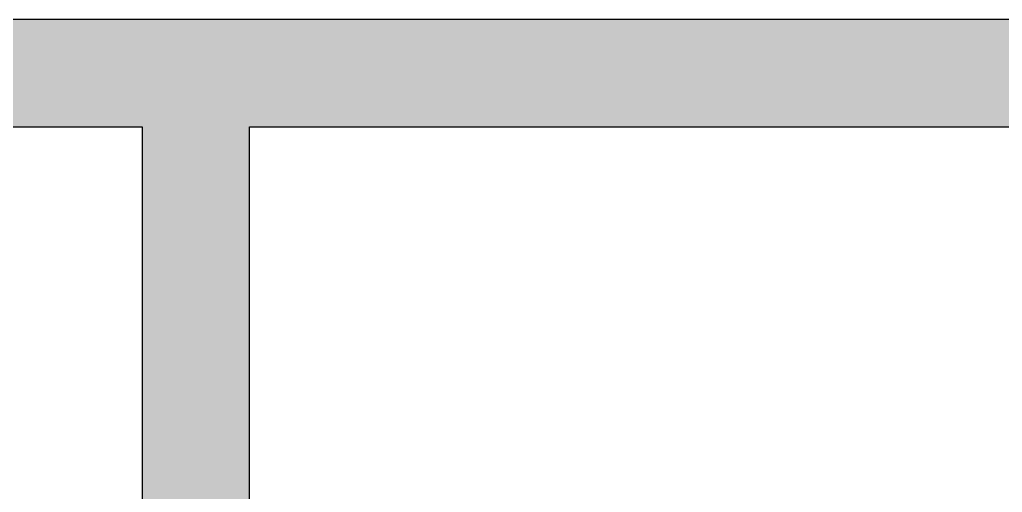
# Model space of a CAD drawing. Header units: millimetres. Extents: x 79795 to 317870, y -36033 to 97293.
# Drawn here: x 219908 to 220842, y 13158 to 13607 of the extents above; entities that cross this region are included whole.
import ezdxf

# ---------------------------------------------------------------- set-up
doc = ezdxf.new("R2010")
doc.units = ezdxf.units.MM
doc.header["$MEASUREMENT"] = 0
doc.layers.add('CSM-STL-XX-ZZ-M3-A-XXXX-00001_detached _19_04_21__rvt-1-Level 4$0$A-WALL-PATT', color=7, linetype='CONTINUOUS', lineweight=9)
doc.layers.add('CSM-STL-XX-ZZ-M3-A-XXXX-00001_detached _19_04_21__rvt-1-Level 4$0$I-WALL', color=7, linetype='CONTINUOUS', lineweight=9)

msp = doc.modelspace()

# ---------------------------------------------------------------- hatches: boundary and pattern name
at = {"layer": 'CSM-STL-XX-ZZ-M3-A-XXXX-00001_detached _19_04_21__rvt-1-Level 4$0$A-WALL-PATT'}
h = msp.add_hatch(color=256, dxfattribs=at)
h.paths.add_polyline_path([(220126.83, 13505.33), (220126.83, 13607.33), (218554.33, 13607.33), (218554.33, 13505.33), (220024.83, 13505.33)], flags=0)
h.paths.add_polyline_path([(207730.33, 13505.33), (209444.33, 13505.33), (209444.33, 13607.33), (207730.33, 13607.33)], flags=0)
h.paths.add_polyline_path([(206720.33, 13505.33), (206720.33, 13607.33), (206602.83, 13607.33), (206602.83, 13505.33)], flags=0)
h.paths.add_polyline_path([(217544.33, 13505.33), (217544.33, 13607.33), (215854.33, 13607.33), (215854.33, 13505.33), (217426.83, 13505.33)], flags=0)
h.paths.add_polyline_path([(214844.33, 13505.33), (214844.33, 13607.33), (213154.33, 13607.33), (213154.33, 13505.33), (214726.83, 13505.33)], flags=0)
h.paths.add_polyline_path([(210454.33, 13505.33), (212144.33, 13505.33), (212144.33, 13607.33), (210454.33, 13607.33)], flags=0)
h = msp.add_hatch(color=256, dxfattribs=at)
h.paths.add_polyline_path([(222724.83, 13505.33), (222724.83, 13607.33), (222607.33, 13607.33), (222607.33, 13505.33)], flags=0)
h.paths.add_polyline_path([(221597.33, 13505.33), (221597.33, 13607.33), (220126.83, 13607.33), (220126.83, 13505.33), (220178.75, 13505.33)], flags=0)
msp.add_hatch(color=256, dxfattribs=at).paths.add_polyline_path([(220024.83, 9757.89), (220126.83, 9757.89), (220126.83, 13505.33), (220024.83, 13505.33), (220024.83, 11434.18)], flags=0)

# ---------------------------------------------------------------- linework, layer by layer
at = {"layer": 'CSM-STL-XX-ZZ-M3-A-XXXX-00001_detached _19_04_21__rvt-1-Level 4$0$I-WALL', "lineweight": 30}
for p, q in [((220126.83, 13607.33), (218554.33, 13607.33)), ((221597.33, 13607.33), (220126.83, 13607.33)), ((218554.33, 13505.33), (220024.83, 13505.33)), ((220024.83, 13505.33), (220024.83, 9757.89)), ((220126.83, 13505.33), (221597.33, 13505.33)), ((220126.83, 9757.89), (220126.83, 13505.33))]:
    msp.add_line(p, q, dxfattribs=at)

doc.saveas('drawing.dxf')
